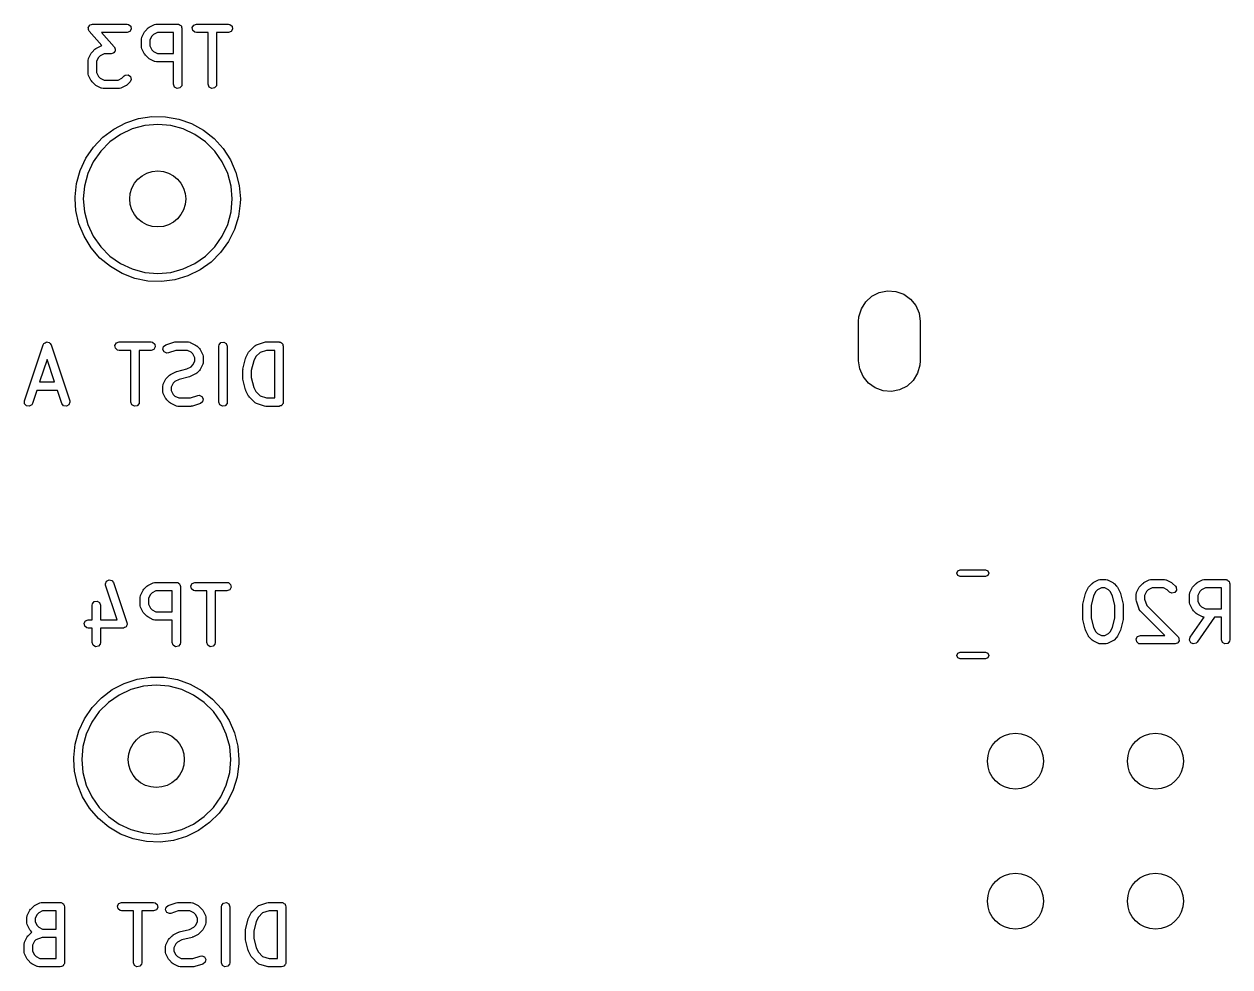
# Model space of a CAD drawing. Extents: x 83 to 134, y -229 to -46.
# Drawn here: x 88.98 to 110.51, y -176.47 to -159.64 of the extents above; entities that cross this region are included whole.
import ezdxf

# ---------------------------------------------------------------- set-up
doc = ezdxf.new("R2010")
doc.units = 0
doc.layers.add('BLACK', color=7, linetype='CONTINUOUS')

msp = doc.modelspace()

# ---------------------------------------------------------------- linework, layer by layer
at = {"layer": 'BLACK', "linetype": 'CONTINUOUS'}
for p, q in [((90.1233, -159.703), (90.1263, -159.697)), ((90.1268, -159.722), (90.1233, -159.703)), ((90.1261, -159.691), (90.1388, -159.676)), ((90.1263, -159.697), (90.1261, -159.691)), ((90.1272, -159.743), (90.1268, -159.722)), ((90.1316, -159.75), (90.1272, -159.743)), ((90.1322, -159.753), (90.1316, -159.75)), ((90.1349, -159.755), (90.1322, -159.753)), ((90.1407, -159.765), (90.1349, -159.755)), ((90.1388, -159.676), (90.1489, -159.658)), ((90.1489, -159.658), (90.1545, -159.656)), ((90.1545, -159.656), (90.1583, -159.651)), ((90.1583, -159.651), (90.1781, -159.647)), ((90.1781, -159.647), (90.1971, -159.641)), ((90.1971, -159.641), (90.8162, -159.641)), ((90.8162, -159.641), (90.8418, -159.645)), ((90.8418, -159.645), (90.8811, -159.678)), ((90.89, -159.729), (90.8644, -159.773)), ((90.8811, -159.678), (90.89, -159.729)), ((91.1301, -159.777), (91.1434, -159.759)), ((91.1434, -159.759), (91.1441, -159.758)), ((91.1441, -159.758), (91.1917, -159.71)), ((91.1917, -159.71), (91.2101, -159.697)), ((91.2101, -159.697), (91.2112, -159.696)), ((91.2112, -159.696), (91.3064, -159.648)), ((91.3064, -159.648), (91.3314, -159.641)), ((91.3314, -159.641), (91.3358, -159.642)), ((91.3358, -159.642), (91.34, -159.641)), ((91.34, -159.641), (91.7209, -159.641)), ((91.7209, -159.641), (91.7307, -159.642)), ((91.7307, -159.642), (91.734, -159.642)), ((91.734, -159.642), (91.7369, -159.643)), ((91.7369, -159.643), (91.7466, -159.645)), ((91.7466, -159.645), (91.7615, -159.658)), ((91.7615, -159.658), (91.7784, -159.667)), ((91.7784, -159.667), (91.7807, -159.674)), ((91.7807, -159.674), (91.7859, -159.678)), ((91.7859, -159.678), (91.7893, -159.697)), ((91.7893, -159.697), (91.7959, -159.716)), ((91.7959, -159.716), (91.7959, -160.716)), ((91.9804, -159.703), (92.0061, -159.658)), ((91.9893, -159.753), (91.9804, -159.703)), ((92.0286, -159.786), (91.9893, -159.753)), ((92.0061, -159.658), (92.0543, -159.641)), ((92.0543, -159.641), (92.6257, -159.641)), ((92.6257, -159.641), (92.6514, -159.645)), ((92.6514, -159.645), (92.6907, -159.678)), ((92.6996, -159.729), (92.6739, -159.773)), ((92.6907, -159.678), (92.6996, -159.729)), ((90.3684, -160.025), (90.1407, -159.765)), ((90.8162, -159.791), (90.3624, -159.791)), ((90.3624, -159.791), (90.5869, -160.047)), ((90.8644, -159.773), (90.8162, -159.791)), ((91.0745, -159.906), (91.079, -159.88)), ((91.0745, -160.049), (91.0745, -159.906)), ((91.079, -159.88), (91.0819, -159.877)), ((91.0819, -159.877), (91.0824, -159.873)), ((91.0824, -159.873), (91.1301, -159.777)), ((91.2588, -159.855), (91.2245, -159.924)), ((91.2245, -159.924), (91.2245, -160.031)), ((91.2892, -159.825), (91.2588, -159.855)), ((91.3577, -159.791), (91.2892, -159.825)), ((91.6459, -159.791), (91.3577, -159.791)), ((91.6459, -160.164), (91.6459, -159.791)), ((92.0543, -159.791), (92.0286, -159.786)), ((92.265, -159.791), (92.0543, -159.791)), ((92.265, -160.716), (92.265, -159.791)), ((92.6257, -159.791), (92.415, -159.791)), ((92.415, -159.791), (92.415, -160.716)), ((92.6739, -159.773), (92.6257, -159.791)), ((90.1301, -160.253), (90.1777, -160.158)), ((90.1777, -160.158), (90.191, -160.14)), ((90.191, -160.14), (90.1917, -160.139)), ((90.1917, -160.139), (90.2393, -160.091)), ((90.2393, -160.091), (90.2577, -160.078)), ((90.2577, -160.078), (90.2588, -160.077)), ((90.2588, -160.077), (90.3541, -160.029)), ((90.4053, -160.172), (90.3368, -160.206)), ((90.3541, -160.029), (90.3684, -160.025)), ((90.5305, -160.172), (90.4053, -160.172)), ((90.5495, -160.165), (90.5305, -160.172)), ((90.5693, -160.161), (90.5495, -160.165)), ((90.5731, -160.156), (90.5693, -160.161)), ((90.5787, -160.154), (90.5731, -160.156)), ((90.5888, -160.136), (90.5787, -160.154)), ((90.5869, -160.047), (90.5928, -160.057)), ((90.6015, -160.121), (90.5888, -160.136)), ((90.5928, -160.057), (90.5954, -160.059)), ((90.5954, -160.059), (90.596, -160.062)), ((90.596, -160.062), (90.6004, -160.069)), ((90.6004, -160.069), (90.6008, -160.09)), ((90.6008, -160.09), (90.6043, -160.11)), ((90.6043, -160.11), (90.6013, -160.115)), ((90.6013, -160.115), (90.6015, -160.121)), ((91.076, -160.053), (91.0745, -160.049)), ((91.075, -160.057), (91.076, -160.053)), ((91.0824, -160.082), (91.075, -160.057)), ((91.1301, -160.178), (91.0824, -160.082)), ((91.1312, -160.179), (91.1301, -160.178)), ((91.1441, -160.197), (91.1312, -160.179)), ((91.2245, -160.031), (91.2588, -160.1)), ((91.2588, -160.1), (91.2892, -160.13)), ((91.2892, -160.13), (91.3577, -160.164)), ((91.3577, -160.164), (91.6459, -160.164)), ((90.1221, -160.287), (90.1267, -160.261)), ((90.1221, -160.525), (90.1221, -160.287)), ((90.1267, -160.261), (90.1295, -160.258)), ((90.1295, -160.258), (90.1301, -160.253)), ((90.3064, -160.236), (90.2721, -160.305)), ((90.2721, -160.305), (90.2721, -160.507)), ((90.3368, -160.206), (90.3064, -160.236)), ((91.1917, -160.245), (91.1441, -160.197)), ((91.1932, -160.245), (91.1917, -160.245)), ((91.2112, -160.259), (91.1932, -160.245)), ((91.3064, -160.306), (91.2112, -160.259)), ((91.3109, -160.307), (91.3064, -160.306)), ((91.3143, -160.31), (91.3109, -160.307)), ((91.34, -160.314), (91.3143, -160.31)), ((91.6459, -160.314), (91.34, -160.314)), ((91.6459, -160.716), (91.6459, -160.314)), ((90.1237, -160.529), (90.1221, -160.525)), ((90.1226, -160.534), (90.1237, -160.529)), ((90.1301, -160.559), (90.1226, -160.534)), ((90.1777, -160.654), (90.1301, -160.559)), ((90.2721, -160.507), (90.3064, -160.576)), ((90.3064, -160.576), (90.3368, -160.606)), ((90.3368, -160.606), (90.4053, -160.641)), ((90.6556, -160.641), (90.7241, -160.606)), ((90.7241, -160.606), (90.7631, -160.567)), ((90.7631, -160.567), (90.7845, -160.552)), ((90.7845, -160.552), (90.8356, -160.548)), ((90.8356, -160.548), (90.8776, -160.577)), ((90.8776, -160.577), (90.8909, -160.627)), ((90.1789, -160.655), (90.1777, -160.654)), ((90.1917, -160.673), (90.1789, -160.655)), ((90.2393, -160.721), (90.1917, -160.673)), ((90.2408, -160.722), (90.2393, -160.721)), ((90.2588, -160.735), (90.2408, -160.722)), ((90.3541, -160.783), (90.2588, -160.735)), ((90.3585, -160.783), (90.3541, -160.783)), ((90.362, -160.786), (90.3585, -160.783)), ((90.3876, -160.791), (90.362, -160.786)), ((90.6733, -160.791), (90.3876, -160.791)), ((90.4053, -160.641), (90.6556, -160.641)), ((90.6775, -160.789), (90.6733, -160.791)), ((90.6819, -160.79), (90.6775, -160.789)), ((90.7069, -160.783), (90.6819, -160.79)), ((90.8021, -160.735), (90.7069, -160.783)), ((90.8032, -160.734), (90.8021, -160.735)), ((90.8216, -160.721), (90.8032, -160.734)), ((90.8692, -160.673), (90.8216, -160.721)), ((90.8909, -160.627), (90.8692, -160.673)), ((91.6635, -160.764), (91.6459, -160.716)), ((91.7079, -160.789), (91.6635, -160.764)), ((91.7584, -160.781), (91.7079, -160.789)), ((91.7914, -160.741), (91.7584, -160.781)), ((91.7959, -160.716), (91.7914, -160.741)), ((92.2825, -160.764), (92.265, -160.716)), ((92.327, -160.789), (92.2825, -160.764)), ((92.3775, -160.781), (92.327, -160.789)), ((92.4105, -160.741), (92.3775, -160.781)), ((92.415, -160.716), (92.4105, -160.741)), ((90.5778, -161.515), (90.7922, -161.403)), ((90.7922, -161.403), (91.022, -161.328)), ((91.1328, -161.453), (90.9089, -161.513)), ((91.022, -161.328), (91.2609, -161.292)), ((91.3638, -161.433), (91.1328, -161.453)), ((91.2609, -161.292), (91.5026, -161.295)), ((91.5948, -161.453), (91.3638, -161.433)), ((91.5026, -161.295), (91.7406, -161.337)), ((91.8187, -161.513), (91.5948, -161.453)), ((91.7406, -161.337), (91.9684, -161.418)), ((91.9684, -161.418), (92.1801, -161.535)), ((90.2175, -161.835), (90.3845, -161.66)), ((90.3845, -161.66), (90.5778, -161.515)), ((90.6988, -161.611), (90.5089, -161.744)), ((90.9089, -161.513), (90.6988, -161.611)), ((92.0288, -161.611), (91.8187, -161.513)), ((92.2187, -161.744), (92.0288, -161.611)), ((92.1801, -161.535), (92.3697, -161.684)), ((92.3697, -161.684), (92.5324, -161.863)), ((90.0813, -162.035), (90.2175, -161.835)), ((90.3449, -161.908), (90.2119, -162.098)), ((90.5089, -161.744), (90.3449, -161.908)), ((92.3827, -161.908), (92.2187, -161.744)), ((92.5157, -162.098), (92.3827, -161.908)), ((92.5324, -161.863), (92.6637, -162.066)), ((89.9795, -162.254), (90.0813, -162.035)), ((90.2119, -162.098), (90.114, -162.308)), ((92.6136, -162.308), (92.5157, -162.098)), ((92.6637, -162.066), (92.7601, -162.288)), ((89.9149, -162.487), (89.9795, -162.254)), ((90.114, -162.308), (90.0539, -162.532)), ((92.6737, -162.532), (92.6136, -162.308)), ((92.7601, -162.288), (92.819, -162.522)), ((89.8892, -162.727), (89.9149, -162.487)), ((90.0539, -162.532), (90.0337, -162.763)), ((92.6939, -162.763), (92.6737, -162.532)), ((92.819, -162.522), (92.8388, -162.763)), ((89.8913, -162.763), (89.8892, -162.727)), ((89.9032, -162.968), (89.8913, -162.763)), ((90.0337, -162.763), (90.0539, -162.994)), ((92.6737, -162.994), (92.6939, -162.763)), ((92.8388, -162.763), (92.837, -162.835)), ((89.9563, -163.204), (89.9032, -162.968)), ((92.837, -162.835), (92.8055, -163.075)), ((90.0472, -163.428), (89.9563, -163.204)), ((90.0539, -162.994), (90.114, -163.218)), ((92.6136, -163.218), (92.6737, -162.994)), ((92.8055, -163.075), (92.7352, -163.306)), ((90.114, -163.218), (90.2119, -163.428)), ((92.5157, -163.428), (92.6136, -163.218)), ((92.7352, -163.306), (92.6281, -163.523)), ((90.1735, -163.634), (90.0472, -163.428)), ((90.3318, -163.817), (90.1735, -163.634)), ((90.2119, -163.428), (90.3449, -163.618)), ((90.3449, -163.618), (90.5089, -163.782)), ((92.2187, -163.782), (92.3827, -163.618)), ((92.3827, -163.618), (92.5157, -163.428)), ((92.6281, -163.523), (92.4871, -163.719)), ((90.5178, -163.971), (90.3318, -163.817)), ((90.5089, -163.782), (90.6988, -163.915)), ((92.0288, -163.915), (92.2187, -163.782)), ((92.4871, -163.719), (92.3158, -163.89)), ((90.7265, -164.093), (90.5178, -163.971)), ((90.6988, -163.915), (90.9089, -164.013)), ((90.9089, -164.013), (91.1328, -164.073)), ((91.5948, -164.073), (91.8187, -164.013)), ((91.8187, -164.013), (92.0288, -163.915)), ((92.1191, -164.03), (91.902, -164.137)), ((92.3158, -163.89), (92.1191, -164.03)), ((90.9523, -164.18), (90.7265, -164.093)), ((91.1892, -164.228), (90.9523, -164.18)), ((91.1328, -164.073), (91.3638, -164.093)), ((91.4307, -164.237), (91.1892, -164.228)), ((91.3638, -164.093), (91.5948, -164.073)), ((91.6705, -164.206), (91.4307, -164.237)), ((91.902, -164.137), (91.6705, -164.206)), ((104.006, -164.599), (104.116, -164.498)), ((104.116, -164.498), (104.249, -164.431)), ((104.249, -164.431), (104.395, -164.401)), ((104.395, -164.401), (104.544, -164.412)), ((104.544, -164.412), (104.685, -164.463)), ((104.685, -164.463), (104.807, -164.549)), ((103.928, -164.726), (104.006, -164.599)), ((104.807, -164.549), (104.9, -164.665)), ((104.9, -164.665), (104.96, -164.802)), ((103.88, -164.95), (103.886, -164.87)), ((103.886, -164.87), (103.928, -164.726)), ((104.96, -164.802), (104.98, -164.95)), ((103.88, -165.65), (103.88, -164.95)), ((104.98, -164.95), (104.98, -165.65)), ((89.3165, -165.367), (89.3289, -165.344)), ((89.3289, -165.344), (89.3307, -165.343)), ((89.3307, -165.343), (89.3315, -165.341)), ((89.3315, -165.341), (89.3524, -165.33)), ((89.3524, -165.33), (89.3726, -165.317)), ((89.3726, -165.317), (89.3747, -165.317)), ((89.3747, -165.317), (89.3766, -165.316)), ((89.3766, -165.316), (89.3999, -165.321)), ((89.3999, -165.321), (89.4233, -165.325)), ((89.4233, -165.325), (89.4248, -165.326)), ((89.4248, -165.326), (89.4269, -165.327)), ((89.4269, -165.327), (89.4416, -165.345)), ((89.4416, -165.345), (89.4574, -165.363)), ((90.5995, -165.378), (90.6251, -165.333)), ((90.6251, -165.333), (90.6733, -165.316)), ((90.6733, -165.316), (91.2448, -165.316)), ((91.2448, -165.316), (91.2704, -165.32)), ((91.2704, -165.32), (91.3097, -165.353)), ((91.3097, -165.353), (91.3186, -165.404)), ((91.5067, -165.367), (91.6496, -165.319)), ((91.6496, -165.319), (91.6718, -165.316)), ((91.6718, -165.316), (91.6733, -165.316)), ((91.6733, -165.316), (91.9114, -165.316)), ((91.9114, -165.316), (91.9371, -165.32)), ((91.9371, -165.32), (91.9405, -165.323)), ((91.9405, -165.323), (91.945, -165.323)), ((91.945, -165.323), (92.0402, -165.371)), ((92.46, -165.365), (92.493, -165.326)), ((92.493, -165.326), (92.5435, -165.317)), ((92.5435, -165.317), (92.5879, -165.342)), ((92.5879, -165.342), (92.6055, -165.391)), ((93.1258, -165.367), (93.2687, -165.319)), ((93.2687, -165.319), (93.2908, -165.316)), ((93.2908, -165.316), (93.2924, -165.316)), ((93.2924, -165.316), (93.5305, -165.316)), ((93.5305, -165.316), (93.5402, -165.317)), ((93.5402, -165.317), (93.5435, -165.317)), ((93.5435, -165.317), (93.5464, -165.318)), ((93.5464, -165.318), (93.5561, -165.32)), ((93.5561, -165.32), (93.571, -165.333)), ((93.571, -165.333), (93.5879, -165.342)), ((93.5879, -165.342), (93.5902, -165.349)), ((93.5902, -165.349), (93.5954, -165.353)), ((93.5954, -165.353), (93.5988, -165.372)), ((88.9831, -166.367), (89.3165, -165.367)), ((89.4574, -165.363), (89.4574, -165.365)), ((89.4574, -165.365), (89.4588, -165.367)), ((89.4588, -165.367), (89.7921, -166.367)), ((90.6084, -165.428), (90.5995, -165.378)), ((90.6477, -165.461), (90.6084, -165.428)), ((90.6733, -165.466), (90.6477, -165.461)), ((90.884, -165.466), (90.6733, -165.466)), ((90.884, -166.391), (90.884, -165.466)), ((91.2448, -165.466), (91.034, -165.466)), ((91.034, -165.466), (91.034, -166.391)), ((91.293, -165.448), (91.2448, -165.466)), ((91.3186, -165.404), (91.293, -165.448)), ((91.4563, -165.449), (91.4666, -165.399)), ((91.4807, -165.494), (91.4563, -165.449)), ((91.4666, -165.399), (91.5067, -165.367)), ((91.5284, -165.513), (91.4807, -165.494)), ((91.5542, -165.509), (91.5284, -165.513)), ((91.6855, -165.466), (91.5542, -165.509)), ((91.8937, -165.466), (91.6855, -165.466)), ((91.9622, -165.5), (91.8937, -165.466)), ((91.9926, -165.53), (91.9622, -165.5)), ((92.0269, -165.599), (91.9926, -165.53)), ((92.0402, -165.371), (92.0582, -165.384)), ((92.0582, -165.384), (92.0597, -165.385)), ((92.0597, -165.385), (92.1073, -165.433)), ((92.1073, -165.433), (92.1202, -165.451)), ((92.1202, -165.451), (92.1214, -165.452)), ((92.1214, -165.452), (92.169, -165.548)), ((92.169, -165.548), (92.1764, -165.572)), ((92.1764, -165.572), (92.1754, -165.577)), ((92.4555, -165.391), (92.46, -165.365)), ((92.4555, -166.391), (92.4555, -165.391)), ((92.6055, -165.391), (92.6055, -166.391)), ((92.9396, -165.595), (92.9872, -165.5)), ((92.9872, -165.5), (93.0006, -165.482)), ((93.0006, -165.482), (93.0012, -165.48)), ((93.0012, -165.48), (93.0965, -165.385)), ((93.0965, -165.385), (93.1178, -165.37)), ((93.19, -165.504), (93.1159, -165.578)), ((93.1178, -165.37), (93.1223, -165.37)), ((93.1223, -165.37), (93.1258, -165.367)), ((93.3045, -165.466), (93.19, -165.504)), ((93.4555, -165.466), (93.3045, -165.466)), ((93.4555, -166.316), (93.4555, -165.466)), ((93.5988, -165.372), (93.6055, -165.391)), ((93.6055, -165.391), (93.6055, -166.391)), ((89.3876, -165.628), (89.2536, -166.03)), ((89.5216, -166.03), (89.3876, -165.628)), ((91.8852, -165.796), (91.9622, -165.758)), ((91.9622, -165.758), (91.9926, -165.727)), ((91.9926, -165.727), (92.0269, -165.659)), ((92.0269, -165.659), (92.0269, -165.599)), ((92.169, -165.71), (92.1214, -165.805)), ((92.1695, -165.705), (92.169, -165.71)), ((92.1724, -165.702), (92.1695, -165.705)), ((92.1769, -165.676), (92.1724, -165.702)), ((92.1754, -165.577), (92.1769, -165.581)), ((92.1769, -165.581), (92.1769, -165.676)), ((92.8863, -165.801), (92.9339, -165.61)), ((92.9339, -165.61), (92.9392, -165.599)), ((92.9392, -165.599), (92.9396, -165.595)), ((93.0774, -165.655), (93.034, -165.828)), ((93.1159, -165.578), (93.0774, -165.655)), ((103.9, -165.798), (103.88, -165.65)), ((104.974, -165.73), (104.932, -165.874)), ((104.98, -165.65), (104.974, -165.73)), ((91.4634, -166.071), (91.511, -165.976)), ((91.511, -165.976), (91.5244, -165.958)), ((91.5244, -165.958), (91.5251, -165.957)), ((91.5251, -165.957), (91.5727, -165.909)), ((91.5727, -165.909), (91.591, -165.896)), ((91.591, -165.896), (91.5922, -165.895)), ((91.5922, -165.895), (91.6874, -165.847)), ((91.7471, -165.985), (91.6701, -166.024)), ((91.6874, -165.847), (91.6998, -165.844)), ((91.6998, -165.844), (91.7028, -165.842)), ((91.7028, -165.842), (91.8852, -165.796)), ((91.9296, -165.94), (91.7471, -165.985)), ((91.9326, -165.938), (91.9296, -165.94)), ((91.945, -165.934), (91.9326, -165.938)), ((92.0402, -165.886), (91.945, -165.934)), ((92.0413, -165.885), (92.0402, -165.886)), ((92.0597, -165.872), (92.0413, -165.885)), ((92.1073, -165.825), (92.0597, -165.872)), ((92.108, -165.823), (92.1073, -165.825)), ((92.1214, -165.805), (92.108, -165.823)), ((92.884, -165.819), (92.8866, -165.804)), ((92.884, -165.962), (92.884, -165.819)), ((92.8852, -165.965), (92.884, -165.962)), ((92.8863, -165.98), (92.8852, -165.965)), ((92.8866, -165.804), (92.8863, -165.801)), ((92.9339, -166.171), (92.8863, -165.98)), ((93.034, -165.828), (93.034, -165.953)), ((93.034, -165.953), (93.0774, -166.126)), ((103.96, -165.935), (103.9, -165.798)), ((104.053, -166.051), (103.96, -165.935)), ((104.854, -166.001), (104.744, -166.102)), ((104.932, -165.874), (104.854, -166.001)), ((89.2036, -166.18), (89.1254, -166.414)), ((89.5716, -166.18), (89.2036, -166.18)), ((89.2536, -166.03), (89.5216, -166.03)), ((89.6498, -166.414), (89.5716, -166.18)), ((91.4555, -166.105), (91.46, -166.079)), ((91.4555, -166.2), (91.4555, -166.105)), ((91.457, -166.204), (91.4555, -166.2)), ((91.456, -166.209), (91.457, -166.204)), ((91.4634, -166.234), (91.456, -166.209)), ((91.46, -166.079), (91.4629, -166.076)), ((91.4629, -166.076), (91.4634, -166.071)), ((91.6397, -166.054), (91.6055, -166.123)), ((91.6055, -166.123), (91.6055, -166.182)), ((91.6055, -166.182), (91.6397, -166.251)), ((91.6701, -166.024), (91.6397, -166.054)), ((92.9359, -166.174), (92.9339, -166.171)), ((92.9396, -166.186), (92.9359, -166.174)), ((92.9872, -166.281), (92.9396, -166.186)), ((93.0774, -166.126), (93.1159, -166.203)), ((93.1159, -166.203), (93.19, -166.277)), ((104.175, -166.137), (104.053, -166.051)), ((104.316, -166.188), (104.175, -166.137)), ((104.465, -166.199), (104.316, -166.188)), ((104.611, -166.169), (104.465, -166.199)), ((104.744, -166.102), (104.611, -166.169)), ((88.9845, -166.418), (88.9831, -166.367)), ((89.0186, -166.457), (88.9845, -166.418)), ((89.1254, -166.414), (89.113, -166.437)), ((89.6817, -166.454), (89.6498, -166.414)), ((89.7959, -166.393), (89.7771, -166.44)), ((89.7921, -166.367), (89.7959, -166.393)), ((90.9016, -166.439), (90.884, -166.391)), ((91.0295, -166.416), (90.9965, -166.456)), ((91.034, -166.391), (91.0295, -166.416)), ((91.511, -166.329), (91.4634, -166.234)), ((91.5122, -166.33), (91.511, -166.329)), ((91.5251, -166.348), (91.5122, -166.33)), ((91.5727, -166.396), (91.5251, -166.348)), ((91.5742, -166.397), (91.5727, -166.396)), ((91.5922, -166.41), (91.5742, -166.397)), ((91.6874, -166.458), (91.5922, -166.41)), ((91.6397, -166.251), (91.6701, -166.281)), ((91.6701, -166.281), (91.7386, -166.316)), ((91.7386, -166.316), (91.9469, -166.316)), ((91.9469, -166.316), (92.0782, -166.272)), ((92.1256, -166.414), (91.9828, -166.462)), ((92.0782, -166.272), (92.1039, -166.268)), ((92.1039, -166.268), (92.1517, -166.287)), ((92.1658, -166.382), (92.1256, -166.414)), ((92.1517, -166.287), (92.1761, -166.332)), ((92.1761, -166.332), (92.1658, -166.382)), ((92.473, -166.439), (92.4555, -166.391)), ((92.6009, -166.416), (92.568, -166.456)), ((92.6055, -166.391), (92.6009, -166.416)), ((92.9884, -166.282), (92.9872, -166.281)), ((93.0012, -166.301), (92.9884, -166.282)), ((93.0965, -166.396), (93.0012, -166.301)), ((93.1005, -166.398), (93.0965, -166.396)), ((93.1029, -166.402), (93.1005, -166.398)), ((93.1258, -166.414), (93.1029, -166.402)), ((93.2687, -166.462), (93.1258, -166.414)), ((93.19, -166.277), (93.3045, -166.316)), ((93.3045, -166.316), (93.4555, -166.316)), ((93.5884, -166.431), (93.5787, -166.448)), ((93.6009, -166.416), (93.5884, -166.431)), ((93.6027, -166.406), (93.6009, -166.416)), ((93.6043, -166.404), (93.6027, -166.406)), ((93.6055, -166.391), (93.6037, -166.4)), ((93.6037, -166.4), (93.6043, -166.404)), ((89.0693, -166.464), (89.0186, -166.457)), ((89.113, -166.437), (89.0693, -166.464)), ((89.7319, -166.465), (89.6817, -166.454)), ((89.7771, -166.44), (89.7319, -166.465)), ((90.946, -166.464), (90.9016, -166.439)), ((90.9965, -166.456), (90.946, -166.464)), ((91.6919, -166.458), (91.6874, -166.458)), ((91.6953, -166.461), (91.6919, -166.458)), ((91.7209, -166.466), (91.6953, -166.461)), ((91.959, -166.466), (91.7209, -166.466)), ((91.9606, -166.465), (91.959, -166.466)), ((91.9828, -166.462), (91.9606, -166.465)), ((92.5174, -166.464), (92.473, -166.439)), ((92.568, -166.456), (92.5174, -166.464)), ((93.2703, -166.462), (93.2687, -166.462)), ((93.2924, -166.466), (93.2703, -166.462)), ((93.5305, -166.466), (93.2924, -166.466)), ((93.5488, -166.459), (93.5305, -166.466)), ((93.568, -166.456), (93.5488, -166.459)), ((93.5723, -166.45), (93.568, -166.456)), ((93.5787, -166.448), (93.5723, -166.45)), ((105.631, -169.445), (105.649, -169.403)), ((105.649, -169.487), (105.631, -169.445)), ((105.649, -169.403), (105.691, -169.385)), ((105.691, -169.385), (106.145, -169.385)), ((106.145, -169.385), (106.187, -169.403)), ((106.187, -169.403), (106.205, -169.445)), ((106.205, -169.445), (106.187, -169.487)), ((90.4301, -169.634), (90.449, -169.586)), ((90.4339, -169.659), (90.4301, -169.634)), ((90.6391, -170.275), (90.4339, -169.659)), ((90.449, -169.586), (90.4941, -169.561)), ((90.4941, -169.561), (90.5443, -169.572)), ((90.5443, -169.572), (90.5762, -169.612)), ((90.5762, -169.612), (90.8143, -170.326)), ((91.1663, -169.678), (91.1847, -169.665)), ((91.1847, -169.665), (91.1858, -169.664)), ((91.1858, -169.664), (91.281, -169.616)), ((91.281, -169.616), (91.306, -169.609)), ((91.306, -169.609), (91.3104, -169.61)), ((91.3104, -169.61), (91.3146, -169.608)), ((91.3146, -169.608), (91.6955, -169.608)), ((91.6955, -169.608), (91.7053, -169.61)), ((91.7053, -169.61), (91.7086, -169.609)), ((91.7086, -169.609), (91.7115, -169.611)), ((91.7115, -169.611), (91.7212, -169.613)), ((91.7212, -169.613), (91.7361, -169.625)), ((91.7361, -169.625), (91.753, -169.635)), ((91.753, -169.635), (91.7553, -169.641)), ((91.7553, -169.641), (91.7605, -169.646)), ((91.7605, -169.646), (91.7639, -169.665)), ((91.7639, -169.665), (91.7705, -169.683)), ((91.955, -169.67), (91.9807, -169.626)), ((91.9807, -169.626), (92.0289, -169.608)), ((92.0289, -169.608), (92.6003, -169.608)), ((92.6003, -169.608), (92.626, -169.613)), ((92.626, -169.613), (92.6653, -169.646)), ((92.6653, -169.646), (92.6742, -169.696)), ((105.691, -169.505), (105.649, -169.487)), ((106.145, -169.505), (105.691, -169.505)), ((106.187, -169.487), (106.145, -169.505)), ((108, -169.675), (108.048, -169.627)), ((108.048, -169.627), (108.066, -169.614)), ((108.066, -169.614), (108.067, -169.613)), ((108.067, -169.613), (108.163, -169.565)), ((108.163, -169.565), (108.188, -169.558)), ((108.188, -169.558), (108.192, -169.559)), ((108.192, -169.559), (108.196, -169.557)), ((108.196, -169.557), (108.291, -169.557)), ((108.291, -169.557), (108.317, -169.562)), ((108.317, -169.562), (108.321, -169.565)), ((108.321, -169.565), (108.325, -169.565)), ((108.325, -169.565), (108.42, -169.613)), ((108.42, -169.613), (108.438, -169.626)), ((108.438, -169.626), (108.44, -169.627)), ((108.44, -169.627), (108.487, -169.675)), ((108.905, -169.675), (108.953, -169.627)), ((108.953, -169.627), (108.971, -169.614)), ((108.971, -169.614), (108.972, -169.613)), ((108.972, -169.613), (109.067, -169.565)), ((109.067, -169.565), (109.092, -169.558)), ((109.092, -169.558), (109.097, -169.559)), ((109.097, -169.559), (109.101, -169.557)), ((109.101, -169.557), (109.339, -169.557)), ((109.339, -169.557), (109.365, -169.562)), ((109.365, -169.562), (109.368, -169.565)), ((109.368, -169.565), (109.373, -169.565)), ((109.373, -169.565), (109.468, -169.613)), ((109.468, -169.613), (109.486, -169.626)), ((109.486, -169.626), (109.487, -169.627)), ((109.487, -169.627), (109.535, -169.675)), ((109.857, -169.675), (109.905, -169.627)), ((109.905, -169.627), (109.923, -169.614)), ((109.923, -169.614), (109.925, -169.613)), ((109.925, -169.613), (110.02, -169.565)), ((110.02, -169.565), (110.045, -169.558)), ((110.045, -169.558), (110.049, -169.559)), ((110.049, -169.559), (110.053, -169.557)), ((110.053, -169.557), (110.434, -169.557)), ((110.434, -169.557), (110.444, -169.559)), ((110.444, -169.559), (110.447, -169.559)), ((110.447, -169.559), (110.45, -169.56)), ((110.45, -169.56), (110.46, -169.562)), ((110.46, -169.562), (110.475, -169.574)), ((110.475, -169.574), (110.492, -169.584)), ((110.492, -169.584), (110.494, -169.591)), ((110.494, -169.591), (110.499, -169.595)), ((110.499, -169.595), (110.503, -169.614)), ((110.503, -169.614), (110.509, -169.632)), ((110.509, -169.632), (110.509, -170.632)), ((91.0491, -169.874), (91.0536, -169.848)), ((91.0491, -170.017), (91.0491, -169.874)), ((91.0536, -169.848), (91.0565, -169.845)), ((91.0565, -169.845), (91.057, -169.84)), ((91.057, -169.84), (91.1047, -169.745)), ((91.1047, -169.745), (91.118, -169.727)), ((91.118, -169.727), (91.1187, -169.725)), ((91.1187, -169.725), (91.1663, -169.678)), ((91.2334, -169.823), (91.1991, -169.891)), ((91.2638, -169.792), (91.2334, -169.823)), ((91.3323, -169.758), (91.2638, -169.792)), ((91.6205, -169.758), (91.3323, -169.758)), ((91.6205, -170.132), (91.6205, -169.758)), ((91.7705, -169.683), (91.7705, -170.683)), ((91.9639, -169.721), (91.955, -169.67)), ((92.0032, -169.754), (91.9639, -169.721)), ((92.0289, -169.758), (92.0032, -169.754)), ((92.2396, -169.758), (92.0289, -169.758)), ((92.2396, -170.683), (92.2396, -169.758)), ((92.6003, -169.758), (92.3896, -169.758)), ((92.3896, -169.758), (92.3896, -170.683)), ((92.6485, -169.741), (92.6003, -169.758)), ((92.6742, -169.696), (92.6485, -169.741)), ((107.885, -169.995), (107.933, -169.805)), ((107.933, -169.805), (107.938, -169.793)), ((107.938, -169.793), (107.939, -169.789)), ((107.939, -169.789), (107.986, -169.694)), ((107.986, -169.694), (108, -169.676)), ((108, -169.676), (108, -169.675)), ((108.076, -169.849), (108.033, -170.023)), ((108.115, -169.772), (108.076, -169.849)), ((108.145, -169.742), (108.115, -169.772)), ((108.214, -169.707), (108.145, -169.742)), ((108.274, -169.707), (108.214, -169.707)), ((108.342, -169.742), (108.274, -169.707)), ((108.373, -169.772), (108.342, -169.742)), ((108.411, -169.849), (108.373, -169.772)), ((108.455, -170.023), (108.411, -169.849)), ((108.487, -169.675), (108.5, -169.693)), ((108.5, -169.693), (108.501, -169.694)), ((108.501, -169.694), (108.549, -169.789)), ((108.549, -169.789), (108.553, -169.802)), ((108.553, -169.802), (108.555, -169.805)), ((108.555, -169.805), (108.602, -169.995)), ((108.835, -169.823), (108.84, -169.797)), ((108.835, -169.918), (108.835, -169.823)), ((108.84, -169.797), (108.843, -169.794)), ((108.843, -169.789), (108.891, -169.694)), ((108.843, -169.794), (108.843, -169.789)), ((108.891, -169.694), (108.904, -169.676)), ((108.904, -169.676), (108.905, -169.675)), ((109.02, -169.772), (108.985, -169.841)), ((108.985, -169.841), (108.985, -169.906)), ((109.05, -169.742), (109.02, -169.772)), ((109.119, -169.707), (109.05, -169.742)), ((109.321, -169.707), (109.119, -169.707)), ((109.39, -169.742), (109.321, -169.707)), ((109.429, -169.781), (109.39, -169.742)), ((109.475, -169.802), (109.429, -169.781)), ((109.525, -169.789), (109.475, -169.802)), ((109.554, -169.747), (109.525, -169.789)), ((109.535, -169.675), (109.55, -169.696)), ((109.55, -169.696), (109.554, -169.747)), ((109.788, -169.823), (109.792, -169.797)), ((109.788, -169.966), (109.788, -169.823)), ((109.792, -169.797), (109.795, -169.794)), ((109.795, -169.794), (109.796, -169.789)), ((109.796, -169.789), (109.843, -169.694)), ((109.843, -169.694), (109.857, -169.676)), ((109.857, -169.676), (109.857, -169.675)), ((109.972, -169.772), (109.938, -169.841)), ((109.938, -169.841), (109.938, -169.948)), ((110.003, -169.742), (109.972, -169.772)), ((110.071, -169.707), (110.003, -169.742)), ((110.359, -169.707), (110.071, -169.707)), ((110.359, -170.081), (110.359, -169.707)), ((90.192, -170.017), (90.1965, -169.991)), ((90.192, -170.275), (90.192, -170.017)), ((90.1965, -169.991), (90.2295, -169.952)), ((90.2295, -169.952), (90.28, -169.943)), ((90.28, -169.943), (90.3244, -169.968)), ((90.3244, -169.968), (90.342, -170.017)), ((90.342, -170.017), (90.342, -170.275)), ((91.0506, -170.021), (91.0491, -170.017)), ((91.0496, -170.025), (91.0506, -170.021)), ((91.057, -170.05), (91.0496, -170.025)), ((91.1047, -170.145), (91.057, -170.05)), ((91.1991, -169.891), (91.1991, -169.999)), ((91.1991, -169.999), (91.2334, -170.067)), ((91.2334, -170.067), (91.2638, -170.098)), ((107.883, -170.013), (107.886, -169.999)), ((107.883, -170.251), (107.883, -170.013)), ((107.886, -169.999), (107.885, -169.995)), ((108.033, -170.023), (108.033, -170.242)), ((108.455, -170.242), (108.455, -170.023)), ((108.602, -169.995), (108.603, -170.01)), ((108.603, -170.01), (108.605, -170.013)), ((108.605, -170.013), (108.605, -170.251)), ((108.836, -169.92), (108.835, -169.918)), ((108.839, -169.942), (108.836, -169.92)), ((108.887, -170.085), (108.839, -169.942)), ((108.89, -170.088), (108.887, -170.085)), ((108.89, -170.093), (108.89, -170.088)), ((108.905, -170.114), (108.89, -170.093)), ((108.985, -169.906), (109.024, -170.02)), ((109.024, -170.02), (109.583, -170.579)), ((109.789, -169.97), (109.788, -169.966)), ((109.788, -169.974), (109.789, -169.97)), ((109.796, -169.999), (109.788, -169.974)), ((109.843, -170.094), (109.796, -169.999)), ((109.845, -170.096), (109.843, -170.094)), ((109.857, -170.114), (109.845, -170.096)), ((109.938, -169.948), (109.972, -170.017)), ((109.972, -170.017), (110.003, -170.047)), ((110.003, -170.047), (110.071, -170.081)), ((110.071, -170.081), (110.359, -170.081)), ((90.0503, -170.337), (90.0759, -170.292)), ((90.0759, -170.292), (90.1241, -170.275)), ((90.1241, -170.275), (90.192, -170.275)), ((90.342, -170.275), (90.6391, -170.275)), ((91.1058, -170.146), (91.1047, -170.145)), ((91.1187, -170.165), (91.1058, -170.146)), ((91.1663, -170.212), (91.1187, -170.165)), ((91.1678, -170.213), (91.1663, -170.212)), ((91.1858, -170.226), (91.1678, -170.213)), ((91.281, -170.274), (91.1858, -170.226)), ((91.2638, -170.098), (91.3323, -170.132)), ((91.2855, -170.275), (91.281, -170.274)), ((91.2889, -170.277), (91.2855, -170.275)), ((91.3146, -170.282), (91.2889, -170.277)), ((91.6205, -170.282), (91.3146, -170.282)), ((91.3323, -170.132), (91.6205, -170.132)), ((91.6205, -170.683), (91.6205, -170.282)), ((107.884, -170.255), (107.883, -170.251)), ((107.885, -170.27), (107.884, -170.255)), ((107.933, -170.46), (107.885, -170.27)), ((108.033, -170.242), (108.076, -170.416)), ((108.411, -170.416), (108.455, -170.242)), ((108.602, -170.27), (108.555, -170.46)), ((108.605, -170.251), (108.602, -170.266)), ((108.602, -170.266), (108.602, -170.27)), ((109.348, -170.557), (108.905, -170.114)), ((109.801, -170.589), (110.052, -170.231)), ((109.905, -170.162), (109.857, -170.114)), ((109.907, -170.162), (109.905, -170.162)), ((109.925, -170.176), (109.907, -170.162)), ((110.235, -170.231), (109.924, -170.675)), ((110.02, -170.223), (109.925, -170.176)), ((110.024, -170.224), (110.02, -170.223)), ((110.028, -170.227), (110.024, -170.224)), ((110.052, -170.231), (110.028, -170.227)), ((110.359, -170.231), (110.235, -170.231)), ((110.359, -170.632), (110.359, -170.231)), ((90.0592, -170.387), (90.0503, -170.337)), ((90.0985, -170.42), (90.0592, -170.387)), ((90.1241, -170.425), (90.0985, -170.42)), ((90.192, -170.425), (90.1241, -170.425)), ((90.192, -170.683), (90.192, -170.425)), ((90.7432, -170.425), (90.342, -170.425)), ((90.342, -170.425), (90.342, -170.683)), ((90.7485, -170.423), (90.7432, -170.425)), ((90.7542, -170.424), (90.7485, -170.423)), ((90.7721, -170.414), (90.7542, -170.424)), ((90.7914, -170.407), (90.7721, -170.414)), ((90.7942, -170.402), (90.7914, -170.407)), ((90.7993, -170.4), (90.7942, -170.402)), ((90.8068, -170.381), (90.7993, -170.4)), ((90.817, -170.363), (90.8068, -170.381)), ((90.8143, -170.326), (90.8181, -170.352)), ((90.8181, -170.352), (90.816, -170.357)), ((90.816, -170.357), (90.817, -170.363)), ((107.935, -170.463), (107.933, -170.46)), ((107.939, -170.475), (107.935, -170.463)), ((107.986, -170.571), (107.939, -170.475)), ((108.076, -170.416), (108.115, -170.493)), ((108.115, -170.493), (108.145, -170.523)), ((108.145, -170.523), (108.214, -170.557)), ((108.274, -170.557), (108.342, -170.523)), ((108.342, -170.523), (108.373, -170.493)), ((108.373, -170.493), (108.411, -170.416)), ((108.549, -170.475), (108.501, -170.571)), ((108.555, -170.46), (108.549, -170.472)), ((108.549, -170.472), (108.549, -170.475)), ((90.2095, -170.731), (90.192, -170.683)), ((90.2539, -170.757), (90.2095, -170.731)), ((90.3374, -170.709), (90.3045, -170.748)), ((90.342, -170.683), (90.3374, -170.709)), ((91.6381, -170.731), (91.6205, -170.683)), ((91.6825, -170.757), (91.6381, -170.731)), ((91.766, -170.709), (91.733, -170.748)), ((91.7705, -170.683), (91.766, -170.709)), ((92.2571, -170.731), (92.2396, -170.683)), ((92.3016, -170.757), (92.2571, -170.731)), ((92.3851, -170.709), (92.3521, -170.748)), ((92.3896, -170.683), (92.3851, -170.709)), ((107.987, -170.572), (107.986, -170.571)), ((108, -170.59), (107.987, -170.572)), ((108.048, -170.638), (108, -170.59)), ((108.049, -170.638), (108.048, -170.638)), ((108.067, -170.652), (108.049, -170.638)), ((108.163, -170.699), (108.067, -170.652)), ((108.167, -170.7), (108.163, -170.699)), ((108.171, -170.703), (108.167, -170.7)), ((108.196, -170.707), (108.171, -170.703)), ((108.291, -170.707), (108.196, -170.707)), ((108.214, -170.557), (108.274, -170.557)), ((108.296, -170.706), (108.291, -170.707)), ((108.3, -170.707), (108.296, -170.706)), ((108.325, -170.699), (108.3, -170.707)), ((108.42, -170.652), (108.325, -170.699)), ((108.421, -170.651), (108.42, -170.652)), ((108.44, -170.638), (108.421, -170.651)), ((108.487, -170.59), (108.44, -170.638)), ((108.488, -170.589), (108.487, -170.59)), ((108.501, -170.571), (108.488, -170.589)), ((108.837, -170.619), (108.862, -170.575)), ((108.846, -170.67), (108.837, -170.619)), ((108.885, -170.703), (108.846, -170.67)), ((108.862, -170.575), (108.91, -170.557)), ((108.91, -170.707), (108.885, -170.703)), ((108.91, -170.557), (109.348, -170.557)), ((109.53, -170.707), (108.91, -170.707)), ((109.551, -170.7), (109.53, -170.707)), ((109.573, -170.694), (109.551, -170.7)), ((109.575, -170.691), (109.573, -170.694)), ((109.578, -170.69), (109.575, -170.691)), ((109.589, -170.67), (109.578, -170.69)), ((109.583, -170.579), (109.592, -170.593)), ((109.602, -170.652), (109.589, -170.67)), ((109.592, -170.593), (109.594, -170.595)), ((109.594, -170.595), (109.595, -170.597)), ((109.595, -170.597), (109.597, -170.601)), ((109.597, -170.601), (109.599, -170.623)), ((109.599, -170.623), (109.603, -170.645)), ((109.603, -170.645), (109.602, -170.648)), ((109.602, -170.648), (109.602, -170.652)), ((109.788, -170.639), (109.801, -170.589)), ((109.81, -170.685), (109.788, -170.639)), ((109.856, -170.707), (109.81, -170.685)), ((109.906, -170.694), (109.856, -170.707)), ((109.924, -170.675), (109.906, -170.694)), ((110.377, -170.681), (110.359, -170.632)), ((110.421, -170.706), (110.377, -170.681)), ((110.472, -170.697), (110.421, -170.706)), ((110.505, -170.658), (110.472, -170.697)), ((110.509, -170.632), (110.505, -170.658)), ((90.3045, -170.748), (90.2539, -170.757)), ((91.733, -170.748), (91.6825, -170.757)), ((92.3521, -170.748), (92.3016, -170.757)), ((105.631, -170.915), (105.649, -170.873)), ((105.649, -170.957), (105.631, -170.915)), ((105.649, -170.873), (105.691, -170.855)), ((105.691, -170.975), (105.649, -170.957)), ((105.691, -170.855), (106.145, -170.855)), ((106.145, -170.855), (106.187, -170.873)), ((106.187, -170.957), (106.145, -170.975)), ((106.187, -170.873), (106.205, -170.915)), ((106.205, -170.915), (106.187, -170.957)), ((106.145, -170.975), (105.691, -170.975)), ((90.7668, -171.411), (90.9966, -171.336)), ((90.9966, -171.336), (91.2355, -171.299)), ((91.2355, -171.299), (91.4772, -171.302)), ((91.4772, -171.302), (91.7152, -171.345)), ((91.7152, -171.345), (91.943, -171.425)), ((90.3591, -171.668), (90.5524, -171.523)), ((90.5524, -171.523), (90.7668, -171.411)), ((90.8835, -171.521), (90.6734, -171.619)), ((91.1074, -171.461), (90.8835, -171.521)), ((91.3384, -171.441), (91.1074, -171.461)), ((91.5694, -171.461), (91.3384, -171.441)), ((91.7933, -171.521), (91.5694, -171.461)), ((92.0034, -171.619), (91.7933, -171.521)), ((91.943, -171.425), (92.1547, -171.542)), ((92.1547, -171.542), (92.3443, -171.692)), ((90.1921, -171.843), (90.3591, -171.668)), ((90.4835, -171.752), (90.3195, -171.916)), ((90.6734, -171.619), (90.4835, -171.752)), ((92.1933, -171.752), (92.0034, -171.619)), ((92.3573, -171.916), (92.1933, -171.752)), ((92.3443, -171.692), (92.507, -171.871)), ((90.0559, -172.042), (90.1921, -171.843)), ((90.3195, -171.916), (90.1865, -172.106)), ((92.4903, -172.106), (92.3573, -171.916)), ((92.507, -171.871), (92.6383, -172.074)), ((89.9541, -172.261), (90.0559, -172.042)), ((90.1865, -172.106), (90.0886, -172.316)), ((92.5882, -172.316), (92.4903, -172.106)), ((92.6383, -172.074), (92.7347, -172.295)), ((89.8895, -172.494), (89.9541, -172.261)), ((90.0886, -172.316), (90.0285, -172.54)), ((92.6483, -172.54), (92.5882, -172.316)), ((92.7347, -172.295), (92.7936, -172.53)), ((89.8638, -172.735), (89.8895, -172.494)), ((90.0285, -172.54), (90.0083, -172.771)), ((92.6685, -172.771), (92.6483, -172.54)), ((92.7936, -172.53), (92.8134, -172.771)), ((89.8659, -172.771), (89.8638, -172.735)), ((89.8778, -172.976), (89.8659, -172.771)), ((90.0083, -172.771), (90.0285, -173.002)), ((92.6483, -173.002), (92.6685, -172.771)), ((92.8116, -172.843), (92.7801, -173.083)), ((92.8134, -172.771), (92.8116, -172.843)), ((89.9309, -173.212), (89.8778, -172.976)), ((90.0285, -173.002), (90.0886, -173.226)), ((92.5882, -173.226), (92.6483, -173.002)), ((92.7801, -173.083), (92.7098, -173.314)), ((90.0218, -173.436), (89.9309, -173.212)), ((90.0886, -173.226), (90.1865, -173.436)), ((92.4903, -173.436), (92.5882, -173.226)), ((92.7098, -173.314), (92.6027, -173.53)), ((90.1481, -173.642), (90.0218, -173.436)), ((90.1865, -173.436), (90.3195, -173.626)), ((92.3573, -173.626), (92.4903, -173.436)), ((92.6027, -173.53), (92.4617, -173.727)), ((90.3064, -173.825), (90.1481, -173.642)), ((90.3195, -173.626), (90.4835, -173.79)), ((92.1933, -173.79), (92.3573, -173.626)), ((92.4617, -173.727), (92.2904, -173.897)), ((90.4924, -173.979), (90.3064, -173.825)), ((90.4835, -173.79), (90.6734, -173.923)), ((90.6734, -173.923), (90.8835, -174.021)), ((91.7933, -174.021), (92.0034, -173.923)), ((92.0034, -173.923), (92.1933, -173.79)), ((92.2904, -173.897), (92.0937, -174.038)), ((90.7011, -174.101), (90.4924, -173.979)), ((90.9269, -174.187), (90.7011, -174.101)), ((90.8835, -174.021), (91.1074, -174.081)), ((91.1638, -174.235), (90.9269, -174.187)), ((91.1074, -174.081), (91.3384, -174.101)), ((91.3384, -174.101), (91.5694, -174.081)), ((91.5694, -174.081), (91.7933, -174.021)), ((91.8766, -174.144), (91.6451, -174.214)), ((92.0937, -174.038), (91.8766, -174.144)), ((91.4053, -174.244), (91.1638, -174.235)), ((91.6451, -174.214), (91.4053, -174.244)), ((89.0332, -175.555), (89.0808, -175.46)), ((89.0808, -175.46), (89.0942, -175.442)), ((89.0942, -175.442), (89.0949, -175.44)), ((89.0949, -175.44), (89.1425, -175.393)), ((89.1425, -175.393), (89.1609, -175.38)), ((89.1609, -175.38), (89.162, -175.379)), ((89.162, -175.379), (89.2572, -175.331)), ((89.3085, -175.473), (89.24, -175.507)), ((89.2572, -175.331), (89.2822, -175.324)), ((89.2822, -175.324), (89.2866, -175.325)), ((89.2866, -175.325), (89.2908, -175.323)), ((89.2908, -175.323), (89.6241, -175.323)), ((89.5491, -175.473), (89.3085, -175.473)), ((89.5491, -175.799), (89.5491, -175.473)), ((89.6241, -175.323), (89.6339, -175.325)), ((89.6339, -175.325), (89.6371, -175.324)), ((89.6371, -175.324), (89.64, -175.326)), ((89.64, -175.326), (89.6498, -175.328)), ((89.6498, -175.328), (89.6647, -175.34)), ((89.6647, -175.34), (89.6816, -175.35)), ((89.6816, -175.35), (89.6839, -175.356)), ((89.6839, -175.356), (89.6891, -175.361)), ((89.6891, -175.361), (89.6924, -175.38)), ((89.6924, -175.38), (89.6991, -175.398)), ((89.6991, -175.398), (89.6991, -176.398)), ((90.6455, -175.385), (90.6711, -175.341)), ((90.6544, -175.436), (90.6455, -175.385)), ((90.6937, -175.469), (90.6544, -175.436)), ((90.6711, -175.341), (90.7194, -175.323)), ((90.7194, -175.473), (90.6937, -175.469)), ((90.7194, -175.323), (91.2908, -175.323)), ((90.9301, -175.473), (90.7194, -175.473)), ((90.9301, -176.398), (90.9301, -175.473)), ((91.2908, -175.473), (91.0801, -175.473)), ((91.0801, -175.473), (91.0801, -176.398)), ((91.2908, -175.323), (91.3164, -175.328)), ((91.339, -175.456), (91.2908, -175.473)), ((91.3164, -175.328), (91.3557, -175.361)), ((91.3646, -175.411), (91.339, -175.456)), ((91.3557, -175.361), (91.3646, -175.411)), ((91.5023, -175.457), (91.5126, -175.407)), ((91.5267, -175.502), (91.5023, -175.457)), ((91.5126, -175.407), (91.5528, -175.375)), ((91.5528, -175.375), (91.6956, -175.327)), ((91.7315, -175.473), (91.6002, -175.517)), ((91.6956, -175.327), (91.7178, -175.324)), ((91.7178, -175.324), (91.7194, -175.323)), ((91.7194, -175.323), (91.9574, -175.323)), ((91.9397, -175.473), (91.7315, -175.473)), ((92.0083, -175.507), (91.9397, -175.473)), ((91.9574, -175.323), (91.9831, -175.328)), ((91.9831, -175.328), (91.9865, -175.331)), ((91.9865, -175.331), (91.991, -175.331)), ((91.991, -175.331), (92.0862, -175.379)), ((92.0862, -175.379), (92.1042, -175.392)), ((92.1042, -175.392), (92.1057, -175.393)), ((92.1057, -175.393), (92.1533, -175.44)), ((92.1533, -175.44), (92.1662, -175.459)), ((92.1662, -175.459), (92.1674, -175.46)), ((92.1674, -175.46), (92.215, -175.555)), ((92.5015, -175.398), (92.506, -175.373)), ((92.5015, -176.398), (92.5015, -175.398)), ((92.506, -175.373), (92.539, -175.333)), ((92.539, -175.333), (92.5895, -175.324)), ((92.5895, -175.324), (92.6339, -175.35)), ((92.6339, -175.35), (92.6515, -175.398)), ((92.6515, -175.398), (92.6515, -176.398)), ((93.0473, -175.488), (93.1425, -175.393)), ((93.1425, -175.393), (93.1638, -175.378)), ((93.1638, -175.378), (93.1683, -175.377)), ((93.1683, -175.377), (93.1718, -175.375)), ((93.1718, -175.375), (93.3147, -175.327)), ((93.3506, -175.473), (93.2361, -175.511)), ((93.3147, -175.327), (93.3369, -175.324)), ((93.3369, -175.324), (93.3384, -175.323)), ((93.3384, -175.323), (93.5765, -175.323)), ((93.5015, -175.473), (93.3506, -175.473)), ((93.5015, -176.323), (93.5015, -175.473)), ((93.5765, -175.323), (93.5862, -175.325)), ((93.5862, -175.325), (93.5895, -175.324)), ((93.5895, -175.324), (93.5924, -175.326)), ((93.5924, -175.326), (93.6021, -175.328)), ((93.6021, -175.328), (93.6171, -175.34)), ((93.6171, -175.34), (93.6339, -175.35)), ((93.6339, -175.35), (93.6363, -175.356)), ((93.6363, -175.356), (93.6414, -175.361)), ((93.6414, -175.361), (93.6448, -175.38)), ((93.6448, -175.38), (93.6515, -175.398)), ((93.6515, -175.398), (93.6515, -176.398)), ((89.0253, -175.589), (89.0298, -175.563)), ((89.0253, -175.684), (89.0253, -175.589)), ((89.0268, -175.688), (89.0253, -175.684)), ((89.0258, -175.692), (89.0268, -175.688)), ((89.0332, -175.717), (89.0258, -175.692)), ((89.0298, -175.563), (89.0327, -175.56)), ((89.0327, -175.56), (89.0332, -175.555)), ((89.2096, -175.538), (89.1753, -175.606)), ((89.1753, -175.606), (89.1753, -175.666)), ((89.1753, -175.666), (89.2096, -175.735)), ((89.24, -175.507), (89.2096, -175.538)), ((91.5744, -175.521), (91.5267, -175.502)), ((91.6002, -175.517), (91.5744, -175.521)), ((92.0387, -175.538), (92.0083, -175.507)), ((92.0729, -175.606), (92.0387, -175.538)), ((92.0387, -175.735), (92.0729, -175.666)), ((92.0729, -175.666), (92.0729, -175.606)), ((92.215, -175.555), (92.2224, -175.58)), ((92.2229, -175.684), (92.2184, -175.71)), ((92.2224, -175.58), (92.2214, -175.584)), ((92.2214, -175.584), (92.2229, -175.589)), ((92.2229, -175.589), (92.2229, -175.684)), ((92.9323, -175.809), (92.9799, -175.618)), ((92.9799, -175.618), (92.9852, -175.606)), ((92.9852, -175.606), (92.9856, -175.603)), ((92.9856, -175.603), (93.0332, -175.507)), ((93.0332, -175.507), (93.0466, -175.489)), ((93.0466, -175.489), (93.0473, -175.488)), ((93.1234, -175.662), (93.0801, -175.836)), ((93.1619, -175.585), (93.1234, -175.662)), ((93.2361, -175.511), (93.1619, -175.585)), ((89.0808, -175.813), (89.0332, -175.717)), ((89.0473, -175.917), (89.0949, -175.869)), ((89.082, -175.814), (89.0808, -175.813)), ((89.0949, -175.832), (89.082, -175.814)), ((89.1167, -175.854), (89.0949, -175.832)), ((89.0949, -175.869), (89.1162, -175.854)), ((89.1162, -175.854), (89.1167, -175.854)), ((89.2096, -175.735), (89.24, -175.765)), ((89.24, -175.765), (89.3085, -175.799)), ((89.3085, -175.799), (89.5491, -175.799)), ((91.6187, -175.917), (91.6371, -175.904)), ((91.6371, -175.904), (91.6382, -175.903)), ((91.6382, -175.903), (91.7334, -175.855)), ((91.7334, -175.855), (91.7458, -175.851)), ((91.7458, -175.851), (91.7488, -175.849)), ((91.7488, -175.849), (91.9313, -175.804)), ((91.9313, -175.804), (92.0083, -175.765)), ((92.0862, -175.894), (91.991, -175.941)), ((92.0083, -175.765), (92.0387, -175.735)), ((92.0874, -175.893), (92.0862, -175.894)), ((92.1057, -175.88), (92.0874, -175.893)), ((92.1533, -175.832), (92.1057, -175.88)), ((92.154, -175.831), (92.1533, -175.832)), ((92.1674, -175.813), (92.154, -175.831)), ((92.215, -175.717), (92.1674, -175.813)), ((92.2155, -175.713), (92.215, -175.717)), ((92.2184, -175.71), (92.2155, -175.713)), ((92.9301, -175.827), (92.9327, -175.812)), ((92.9301, -175.97), (92.9301, -175.827)), ((92.9327, -175.812), (92.9323, -175.809)), ((93.0801, -175.836), (93.0801, -175.96)), ((88.9777, -176.065), (88.9822, -176.039)), ((88.9777, -176.208), (88.9777, -176.065)), ((88.9822, -176.039), (88.9851, -176.036)), ((88.9851, -176.036), (88.9856, -176.031)), ((88.9856, -176.031), (89.0332, -175.936)), ((89.0332, -175.936), (89.0466, -175.918)), ((89.0466, -175.918), (89.0473, -175.917)), ((89.1619, -176.014), (89.1277, -176.083)), ((89.1277, -176.083), (89.1277, -176.19)), ((89.1884, -175.988), (89.1619, -176.014)), ((89.3029, -175.949), (89.1884, -175.988)), ((89.5491, -175.949), (89.3029, -175.949)), ((89.5491, -176.323), (89.5491, -175.949)), ((91.5015, -176.112), (91.506, -176.087)), ((91.5015, -176.208), (91.5015, -176.112)), ((91.506, -176.087), (91.5089, -176.083)), ((91.5089, -176.083), (91.5094, -176.079)), ((91.5094, -176.079), (91.557, -175.984)), ((91.557, -175.984), (91.5704, -175.966)), ((91.5704, -175.966), (91.5711, -175.964)), ((91.5711, -175.964), (91.6187, -175.917)), ((91.6858, -176.062), (91.6515, -176.13)), ((91.7162, -176.031), (91.6858, -176.062)), ((91.7931, -175.993), (91.7162, -176.031)), ((91.9756, -175.947), (91.7931, -175.993)), ((91.9786, -175.945), (91.9756, -175.947)), ((91.991, -175.941), (91.9786, -175.945)), ((92.9313, -175.973), (92.9301, -175.97)), ((92.9323, -175.988), (92.9313, -175.973)), ((92.9799, -176.178), (92.9323, -175.988)), ((93.0801, -175.96), (93.1234, -176.134)), ((88.9792, -176.212), (88.9777, -176.208)), ((88.9782, -176.216), (88.9792, -176.212)), ((88.9856, -176.241), (88.9782, -176.216)), ((89.0332, -176.336), (88.9856, -176.241)), ((89.0344, -176.338), (89.0332, -176.336)), ((89.0473, -176.356), (89.0344, -176.338)), ((89.1277, -176.19), (89.1619, -176.259)), ((89.1619, -176.259), (89.1923, -176.289)), ((89.1923, -176.289), (89.2609, -176.323)), ((89.2609, -176.323), (89.5491, -176.323)), ((91.503, -176.212), (91.5015, -176.208)), ((91.502, -176.216), (91.503, -176.212)), ((91.5094, -176.241), (91.502, -176.216)), ((91.557, -176.336), (91.5094, -176.241)), ((91.5582, -176.338), (91.557, -176.336)), ((91.5711, -176.356), (91.5582, -176.338)), ((91.6515, -176.13), (91.6515, -176.19)), ((91.6515, -176.19), (91.6858, -176.259)), ((91.6858, -176.259), (91.7162, -176.289)), ((91.7162, -176.289), (91.7847, -176.323)), ((91.7847, -176.323), (91.9929, -176.323)), ((91.9929, -176.323), (92.1242, -176.279)), ((92.1242, -176.279), (92.15, -176.276)), ((92.15, -176.276), (92.1977, -176.294)), ((92.1977, -176.294), (92.2221, -176.34)), ((92.2221, -176.34), (92.2118, -176.39)), ((92.9819, -176.181), (92.9799, -176.178)), ((92.9856, -176.194), (92.9819, -176.181)), ((93.0332, -176.289), (92.9856, -176.194)), ((93.0344, -176.29), (93.0332, -176.289)), ((93.0473, -176.308), (93.0344, -176.29)), ((93.1425, -176.404), (93.0473, -176.308)), ((93.1234, -176.134), (93.1619, -176.211)), ((93.1619, -176.211), (93.2361, -176.285)), ((93.2361, -176.285), (93.3506, -176.323)), ((93.3506, -176.323), (93.5015, -176.323)), ((89.0949, -176.404), (89.0473, -176.356)), ((89.0964, -176.404), (89.0949, -176.404)), ((89.1144, -176.418), (89.0964, -176.404)), ((89.2096, -176.465), (89.1144, -176.418)), ((89.2141, -176.466), (89.2096, -176.465)), ((89.2175, -176.469), (89.2141, -176.466)), ((89.2432, -176.473), (89.2175, -176.469)), ((89.6241, -176.473), (89.2432, -176.473)), ((89.6424, -176.467), (89.6241, -176.473)), ((89.6616, -176.463), (89.6424, -176.467)), ((89.666, -176.458), (89.6616, -176.463)), ((89.6723, -176.456), (89.666, -176.458)), ((89.6821, -176.439), (89.6723, -176.456)), ((89.6946, -176.424), (89.6821, -176.439)), ((89.6963, -176.414), (89.6946, -176.424)), ((89.698, -176.411), (89.6963, -176.414)), ((89.6991, -176.398), (89.6974, -176.408)), ((89.6974, -176.408), (89.698, -176.411)), ((90.9476, -176.446), (90.9301, -176.398)), ((90.992, -176.472), (90.9476, -176.446)), ((91.0426, -176.463), (90.992, -176.472)), ((91.0755, -176.424), (91.0426, -176.463)), ((91.0801, -176.398), (91.0755, -176.424)), ((91.6187, -176.404), (91.5711, -176.356)), ((91.6202, -176.404), (91.6187, -176.404)), ((91.6382, -176.418), (91.6202, -176.404)), ((91.7334, -176.465), (91.6382, -176.418)), ((91.7379, -176.466), (91.7334, -176.465)), ((91.7413, -176.469), (91.7379, -176.466)), ((91.767, -176.473), (91.7413, -176.469)), ((92.0051, -176.473), (91.767, -176.473)), ((92.0066, -176.473), (92.0051, -176.473)), ((92.0288, -176.469), (92.0066, -176.473)), ((92.1716, -176.422), (92.0288, -176.469)), ((92.2118, -176.39), (92.1716, -176.422)), ((92.519, -176.446), (92.5015, -176.398)), ((92.5635, -176.472), (92.519, -176.446)), ((92.614, -176.463), (92.5635, -176.472)), ((92.647, -176.424), (92.614, -176.463)), ((92.6515, -176.398), (92.647, -176.424)), ((93.1466, -176.405), (93.1425, -176.404)), ((93.1489, -176.409), (93.1466, -176.405)), ((93.1718, -176.422), (93.1489, -176.409)), ((93.3147, -176.469), (93.1718, -176.422)), ((93.3163, -176.469), (93.3147, -176.469)), ((93.3384, -176.473), (93.3163, -176.469)), ((93.5765, -176.473), (93.3384, -176.473)), ((93.5948, -176.467), (93.5765, -176.473)), ((93.614, -176.463), (93.5948, -176.467)), ((93.6183, -176.458), (93.614, -176.463)), ((93.6247, -176.456), (93.6183, -176.458)), ((93.6344, -176.439), (93.6247, -176.456)), ((93.647, -176.424), (93.6344, -176.439)), ((93.6487, -176.414), (93.647, -176.424)), ((93.6504, -176.411), (93.6487, -176.414)), ((93.6515, -176.398), (93.6498, -176.408)), ((93.6498, -176.408), (93.6504, -176.411))]:
    msp.add_line(p, q, dxfattribs=at)
at = {"layer": 'BLACK'}
for centre in [(91.3638, -162.763), (91.3384, -172.771), (106.68, -172.8), (109.18, -172.8), (106.68, -175.3), (109.18, -175.3)]:
    msp.add_circle(centre, 0.5, dxfattribs=at)

doc.saveas('drawing.dxf')
